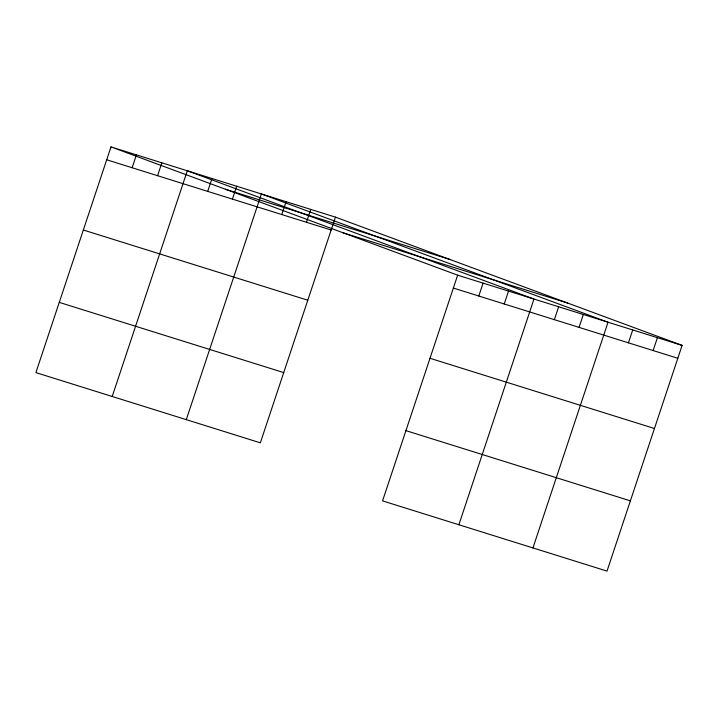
<?xml version="1.0" encoding="UTF-8"?>
<svg xmlns="http://www.w3.org/2000/svg" width="718" height="718" viewBox="0 0 718 718"><rect width="100%" height="100%" fill="white"/><g stroke="black" fill="none" stroke-linecap="round" stroke-linejoin="round"><path stroke-width="1.08" d="M110.985 146.903L35.9 372.606L260.356 442.826L335.441 217.123L110.985 146.903L457.644 275.173L682.1 345.394L607.015 571.097L382.559 500.877L457.644 275.173M132.139 167.743L136.42 154.864M157.574 175.704L161.855 162.824M112.214 396.48L187.299 170.776L533.959 299.047L458.874 524.75M207.708 191.383L211.989 178.504M232.399 199.11L236.68 186.231M186.285 419.653L261.37 193.95L608.029 322.22L532.944 547.924M281.779 214.556L286.06 201.677M306.469 222.275L310.75 209.405M478.798 296.004L483.079 283.134M504.233 303.965L508.515 291.086M554.359 319.654L558.649 306.774M579.058 327.372L583.339 314.493M628.438 342.818L632.72 329.948M653.129 350.546L657.41 337.666M225.38 189.229L449.836 259.449M343.24 232.847L567.705 303.068M106.695 159.782L331.16 230.002M453.354 288.053L677.819 358.273M83.333 230.011L307.798 300.232M429.992 358.282L654.457 428.502M59.262 302.377L283.727 372.597M405.921 430.638L630.386 500.859M335.441 217.123L682.1 345.394"/></g></svg>
